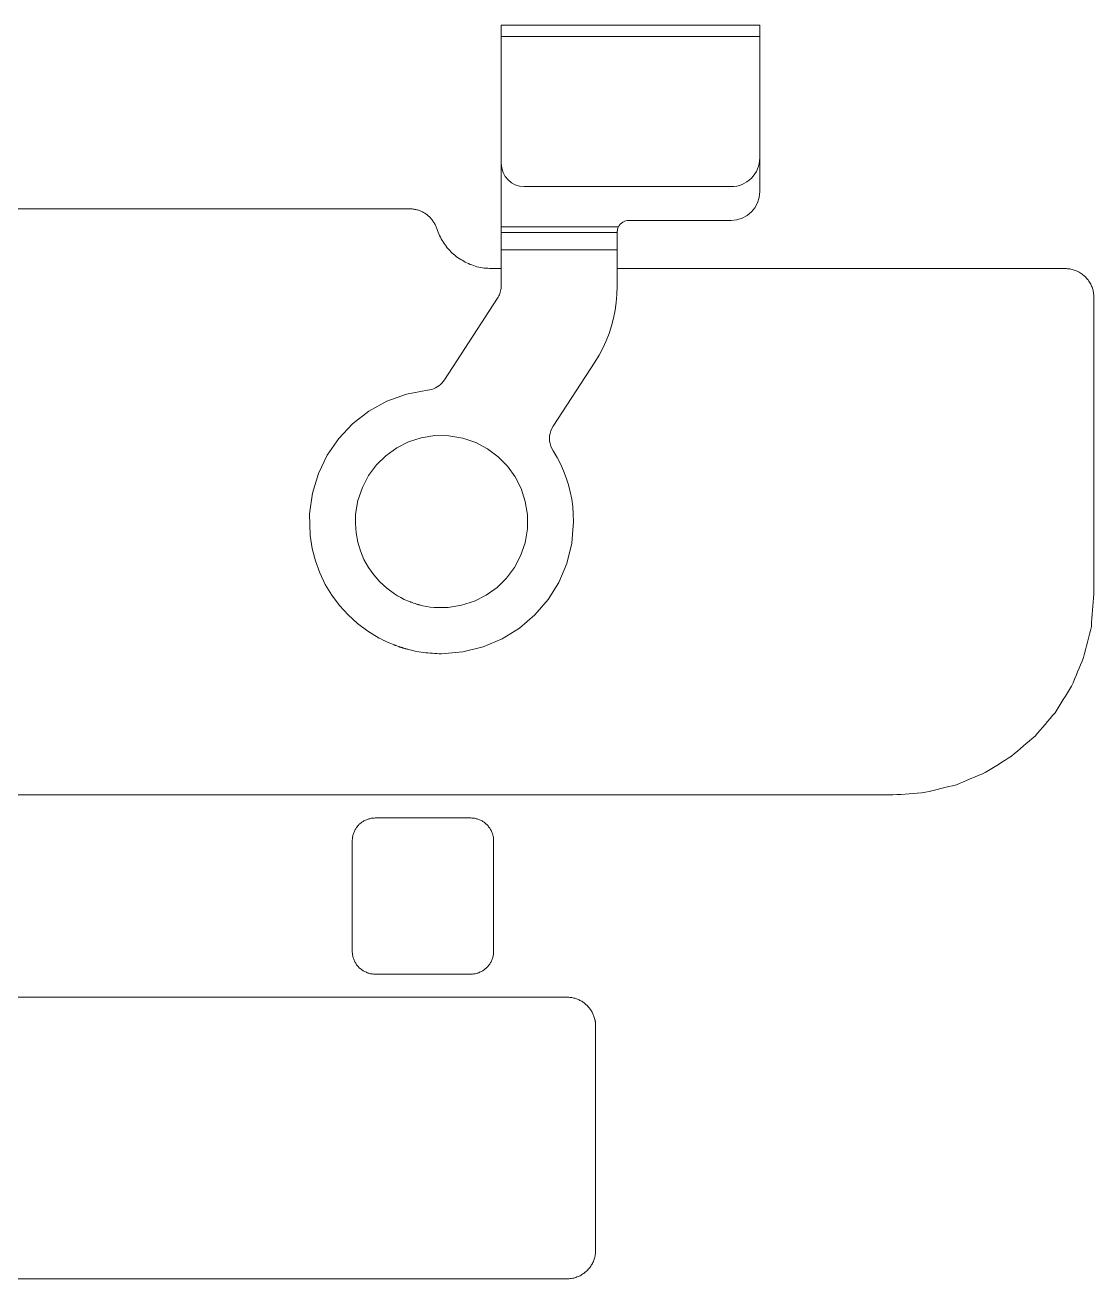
# Model space of a CAD drawing. Header units: millimetres. Extents: x 1863 to 2194, y 977 to 1295.
# Drawn here: x 2052.95 to 2062.25, y 1216.83 to 1227.75 of the extents above; entities that cross this region are included whole.
import ezdxf

# ---------------------------------------------------------------- set-up
doc = ezdxf.new("R2010")
doc.units = ezdxf.units.MM
doc.layers.add('2', color=7, linetype='Continuous', true_color=0xffffff)

msp = doc.modelspace()

# ---------------------------------------------------------------- linework, layer by layer
at = {"layer": '2', "color": 35, "linetype": 'Continuous', "lineweight": 18}
for p, q in [((2057.093, 1227.745), (2059.343, 1227.745)), ((2057.093, 1227.745), (2057.093, 1225.476)), ((2059.343, 1227.745), (2059.343, 1226.295)), ((2059.343, 1227.645), (2057.093, 1227.645)), ((2059.093, 1226.339), (2057.293, 1226.339)), ((2059.093, 1226.045), (2058.203, 1226.045)), ((2058.113, 1225.989), (2057.093, 1225.989)), ((2057.093, 1225.939), (2058.103, 1225.939)), ((2058.103, 1225.945), (2058.103, 1225.789)), ((2058.102, 1225.471), (2058.102, 1225.789)), ((2057.089, 1225.442), (2057.091, 1225.453)), ((2057.092, 1225.465), (2057.091, 1225.453)), ((2057.093, 1225.476), (2057.092, 1225.465)), ((2058.102, 1225.471), (2058.1, 1225.401)), ((2056.598, 1224.656), (2057.06, 1225.367)), ((2057.06, 1225.367), (2057.066, 1225.377)), ((2057.066, 1225.377), (2057.071, 1225.387)), ((2057.071, 1225.387), (2057.076, 1225.398)), ((2057.076, 1225.398), (2057.08, 1225.409)), ((2057.08, 1225.409), (2057.084, 1225.419)), ((2057.087, 1225.431), (2057.084, 1225.419)), ((2057.087, 1225.431), (2057.089, 1225.442)), ((2058.1, 1225.401), (2058.094, 1225.331)), ((2058.07, 1225.194), (2058.084, 1225.262)), ((2058.094, 1225.331), (2058.084, 1225.262)), ((2058.031, 1225.061), (2058.052, 1225.127)), ((2058.07, 1225.194), (2058.052, 1225.127)), ((2058.031, 1225.061), (2058.005, 1224.996)), ((2057.976, 1224.933), (2057.944, 1224.871)), ((2058.005, 1224.996), (2057.976, 1224.933)), ((2057.907, 1224.811), (2057.545, 1224.254)), ((2057.907, 1224.811), (2057.944, 1224.871)), ((2056.504, 1224.579), (2056.487, 1224.573)), ((2056.504, 1224.579), (2056.52, 1224.586)), ((2056.535, 1224.595), (2056.52, 1224.586)), ((2056.535, 1224.595), (2056.55, 1224.605)), ((2056.564, 1224.616), (2056.55, 1224.605)), ((2056.576, 1224.628), (2056.564, 1224.616)), ((2056.576, 1224.628), (2056.588, 1224.642)), ((2056.598, 1224.656), (2056.588, 1224.642)), ((2055.94, 1224.383), (2056.096, 1224.47)), ((2056.268, 1224.532), (2056.096, 1224.47)), ((2056.268, 1224.532), (2056.452, 1224.566)), ((2056.452, 1224.566), (2056.47, 1224.569)), ((2056.487, 1224.573), (2056.47, 1224.569)), ((2055.94, 1224.383), (2055.799, 1224.275)), ((2055.799, 1224.275), (2055.678, 1224.146)), ((2057.533, 1224.234), (2057.545, 1224.254)), ((2055.578, 1224.001), (2055.678, 1224.146)), ((2056.286, 1224.116), (2056.397, 1224.152)), ((2056.397, 1224.152), (2056.514, 1224.171)), ((2056.637, 1224.17), (2056.514, 1224.171)), ((2056.637, 1224.17), (2056.757, 1224.15)), ((2056.87, 1224.112), (2056.757, 1224.15)), ((2057.514, 1224.169), (2057.513, 1224.146)), ((2057.514, 1224.124), (2057.513, 1224.146)), ((2057.514, 1224.169), (2057.518, 1224.191)), ((2057.518, 1224.191), (2057.524, 1224.213)), ((2057.533, 1224.234), (2057.524, 1224.213)), ((2056.089, 1223.996), (2056.183, 1224.064)), ((2056.286, 1224.116), (2056.183, 1224.064)), ((2056.973, 1224.057), (2056.87, 1224.112)), ((2056.973, 1224.057), (2057.066, 1223.988)), ((2057.514, 1224.124), (2057.518, 1224.102)), ((2057.518, 1224.102), (2057.524, 1224.08)), ((2057.524, 1224.08), (2057.533, 1224.059)), ((2057.533, 1224.059), (2057.544, 1224.038)), ((2057.544, 1224.038), (2057.578, 1223.982)), ((2055.578, 1224.001), (2055.501, 1223.841)), ((2056.007, 1223.916), (2056.089, 1223.996)), ((2057.146, 1223.906), (2057.066, 1223.988)), ((2057.607, 1223.925), (2057.578, 1223.982)), ((2057.634, 1223.865), (2057.607, 1223.925)), ((2055.501, 1223.841), (2055.449, 1223.67)), ((2055.884, 1223.72), (2055.938, 1223.823)), ((2056.007, 1223.916), (2055.938, 1223.823)), ((2057.146, 1223.906), (2057.214, 1223.813)), ((2057.214, 1223.813), (2057.266, 1223.71)), ((2057.657, 1223.805), (2057.634, 1223.865)), ((2055.845, 1223.607), (2055.884, 1223.72)), ((2057.302, 1223.599), (2057.266, 1223.71)), ((2057.677, 1223.743), (2057.657, 1223.805)), ((2057.677, 1223.743), (2057.693, 1223.681)), ((2055.449, 1223.67), (2055.424, 1223.489)), ((2055.825, 1223.487), (2055.845, 1223.607)), ((2057.302, 1223.599), (2057.32, 1223.481)), ((2057.706, 1223.617), (2057.693, 1223.681)), ((2057.706, 1223.617), (2057.715, 1223.553)), ((2055.429, 1223.302), (2055.424, 1223.489)), ((2055.825, 1223.487), (2055.823, 1223.405)), ((2057.715, 1223.553), (2057.72, 1223.488)), ((2057.722, 1223.423), (2057.72, 1223.488)), ((2055.823, 1223.405), (2055.829, 1223.324)), ((2057.32, 1223.359), (2057.32, 1223.481)), ((2057.722, 1223.423), (2057.707, 1223.236)), ((2055.429, 1223.302), (2055.446, 1223.19)), ((2055.844, 1223.244), (2055.829, 1223.324)), ((2057.32, 1223.359), (2057.3, 1223.239)), ((2055.446, 1223.19), (2055.475, 1223.081)), ((2055.867, 1223.168), (2055.844, 1223.244)), ((2055.867, 1223.168), (2055.898, 1223.094)), ((2057.3, 1223.239), (2057.261, 1223.126)), ((2057.664, 1223.059), (2057.707, 1223.236)), ((2055.475, 1223.081), (2055.513, 1222.976)), ((2055.898, 1223.094), (2055.937, 1223.024)), ((2057.207, 1223.023), (2057.261, 1223.126)), ((2057.664, 1223.059), (2057.594, 1222.894)), ((2055.561, 1222.876), (2055.513, 1222.976)), ((2055.983, 1222.959), (2055.937, 1223.024)), ((2056.036, 1222.898), (2055.983, 1222.959)), ((2057.138, 1222.93), (2057.207, 1223.023)), ((2055.618, 1222.781), (2055.561, 1222.876)), ((2056.036, 1222.898), (2056.096, 1222.843)), ((2056.163, 1222.795), (2056.096, 1222.843)), ((2057.056, 1222.849), (2056.962, 1222.782)), ((2057.138, 1222.93), (2057.056, 1222.849)), ((2057.5, 1222.744), (2057.594, 1222.894)), ((2055.618, 1222.781), (2055.685, 1222.692)), ((2056.163, 1222.795), (2056.191, 1222.777)), ((2056.22, 1222.761), (2056.191, 1222.777)), ((2056.234, 1222.754), (2056.22, 1222.761)), ((2056.234, 1222.754), (2056.248, 1222.746)), ((2056.262, 1222.74), (2056.248, 1222.746)), ((2056.262, 1222.74), (2056.276, 1222.734)), ((2056.276, 1222.734), (2056.3, 1222.724)), ((2056.748, 1222.694), (2056.859, 1222.73)), ((2056.859, 1222.73), (2056.962, 1222.782)), ((2057.385, 1222.61), (2057.5, 1222.744)), ((2055.759, 1222.61), (2055.685, 1222.692)), ((2055.842, 1222.535), (2055.759, 1222.61)), ((2056.322, 1222.716), (2056.328, 1222.714)), ((2056.342, 1222.709), (2056.328, 1222.714)), ((2056.342, 1222.709), (2056.356, 1222.705)), ((2056.411, 1222.69), (2056.382, 1222.698)), ((2056.443, 1222.684), (2056.411, 1222.69)), ((2056.443, 1222.684), (2056.475, 1222.679)), ((2056.508, 1222.676), (2056.475, 1222.679)), ((2056.508, 1222.676), (2056.631, 1222.675)), ((2056.748, 1222.694), (2056.631, 1222.675)), ((2057.385, 1222.61), (2057.251, 1222.495)), ((2055.842, 1222.535), (2055.932, 1222.468)), ((2056.03, 1222.409), (2055.932, 1222.468)), ((2056.03, 1222.409), (2056.045, 1222.401)), ((2056.045, 1222.401), (2056.075, 1222.386)), ((2056.936, 1222.332), (2057.101, 1222.401)), ((2057.101, 1222.401), (2057.251, 1222.495)), ((2056.145, 1222.355), (2056.118, 1222.367)), ((2056.158, 1222.35), (2056.145, 1222.355)), ((2056.198, 1222.336), (2056.184, 1222.34)), ((2056.296, 1222.307), (2056.28, 1222.311)), ((2056.296, 1222.307), (2056.311, 1222.303)), ((2056.343, 1222.296), (2056.311, 1222.303)), ((2056.376, 1222.29), (2056.343, 1222.296)), ((2056.376, 1222.29), (2056.396, 1222.287)), ((2056.396, 1222.287), (2056.415, 1222.284)), ((2056.415, 1222.284), (2056.435, 1222.281)), ((2056.572, 1222.273), (2056.759, 1222.288)), ((2056.936, 1222.332), (2056.759, 1222.288)), ((2056.454, 1222.279), (2056.435, 1222.281)), ((2056.474, 1222.277), (2056.454, 1222.279)), ((2056.493, 1222.276), (2056.474, 1222.277)), ((2056.493, 1222.276), (2056.513, 1222.275)), ((2056.533, 1222.274), (2056.513, 1222.275)), ((2056.533, 1222.274), (2056.552, 1222.273)), ((2056.572, 1222.273), (2056.552, 1222.273))]:
    msp.add_line(p, q, dxfattribs=at)
for centre, radius, start, end in [((2057.293, 1226.539), 0.2, 180, 270), ((2059.093, 1226.589), 0.25, 269.999, 0), ((2059.093, 1226.295), 0.25, 270, 0), ((2058.203, 1225.945), 0.1, 90, 154.0427)]:
    msp.add_arc(centre, radius, start, end, dxfattribs=at)
for points, degree in [([(2051.251, 1226.146), (2056.294, 1226.146)], 1), ([(2056.294, 1226.146), (2056.305, 1226.145), (2056.315, 1226.145), (2056.326, 1226.144)], 3), ([(2056.326, 1226.144), (2056.337, 1226.142), (2056.347, 1226.14), (2056.357, 1226.138)], 3), ([(2056.357, 1226.138), (2056.367, 1226.135), (2056.377, 1226.131), (2056.387, 1226.128)], 3), ([(2056.387, 1226.128), (2056.396, 1226.124), (2056.406, 1226.119), (2056.415, 1226.115)], 3), ([(2056.415, 1226.115), (2056.424, 1226.109), (2056.432, 1226.104), (2056.441, 1226.098)], 3), ([(2056.441, 1226.098), (2056.449, 1226.091), (2056.457, 1226.085), (2056.465, 1226.078)], 3), ([(2056.465, 1226.078), (2056.472, 1226.071), (2056.479, 1226.063), (2056.486, 1226.056)], 3), ([(2056.486, 1226.056), (2056.492, 1226.047), (2056.498, 1226.039), (2056.504, 1226.03)], 3), ([(2056.504, 1226.03), (2056.51, 1226.021), (2056.515, 1226.012), (2056.52, 1226.003)], 3), ([(2056.52, 1226.003), (2056.524, 1225.993), (2056.528, 1225.983), (2056.532, 1225.973)], 3), ([(2056.532, 1225.973), (2056.539, 1225.953), (2056.547, 1225.933), (2056.555, 1225.913)], 3), ([(2056.555, 1225.913), (2056.565, 1225.894), (2056.576, 1225.876), (2056.586, 1225.857)], 3), ([(2056.586, 1225.857), (2056.598, 1225.84), (2056.61, 1225.824), (2056.623, 1225.807)], 3), ([(2056.623, 1225.807), (2056.637, 1225.792), (2056.651, 1225.776), (2056.665, 1225.761)], 3), ([(2058.102, 1225.789), (2057.093, 1225.789)], 1), ([(2056.665, 1225.761), (2056.681, 1225.748), (2056.697, 1225.735), (2056.713, 1225.722)], 3), ([(2056.713, 1225.722), (2056.731, 1225.711), (2056.748, 1225.7), (2056.766, 1225.689)], 3), ([(2056.766, 1225.689), (2056.784, 1225.68), (2056.803, 1225.671), (2056.822, 1225.662)], 3), ([(2056.822, 1225.662), (2056.842, 1225.655), (2056.862, 1225.649), (2056.881, 1225.642)], 3), ([(2056.881, 1225.642), (2056.902, 1225.638), (2056.923, 1225.634), (2056.944, 1225.63)], 3), ([(2056.944, 1225.63), (2056.965, 1225.629), (2056.986, 1225.627), (2057.008, 1225.626)], 3), ([(2057.008, 1225.626), (2057.093, 1225.626)], 1), ([(2058.103, 1225.626), (2062.002, 1225.626)], 1), ([(2062.002, 1225.626), (2062.015, 1225.625), (2062.029, 1225.624), (2062.042, 1225.623)], 3), ([(2062.042, 1225.623), (2062.055, 1225.62), (2062.068, 1225.617), (2062.081, 1225.613)], 3), ([(2062.081, 1225.613), (2062.092, 1225.608), (2062.104, 1225.603), (2062.116, 1225.598)], 3), ([(2062.116, 1225.598), (2062.127, 1225.591), (2062.138, 1225.585), (2062.149, 1225.578)], 3), ([(2062.149, 1225.578), (2062.159, 1225.57), (2062.168, 1225.561), (2062.178, 1225.553)], 3), ([(2062.178, 1225.553), (2062.187, 1225.543), (2062.195, 1225.533), (2062.203, 1225.524)], 3), ([(2062.203, 1225.524), (2062.21, 1225.513), (2062.217, 1225.502), (2062.224, 1225.491)], 3), ([(2062.224, 1225.491), (2062.229, 1225.479), (2062.234, 1225.467), (2062.239, 1225.455)], 3), ([(2062.239, 1225.455), (2062.242, 1225.442), (2062.245, 1225.429), (2062.248, 1225.417)], 3), ([(2062.248, 1225.417), (2062.249, 1225.403), (2062.25, 1225.39), (2062.251, 1225.376)], 3), ([(2062.251, 1225.376), (2062.251, 1222.793)], 1), ([(2062.251, 1222.793), (2062.244, 1222.698), (2062.236, 1222.604), (2062.229, 1222.509)], 3), ([(2062.229, 1222.509), (2062.206, 1222.419), (2062.184, 1222.33), (2062.162, 1222.24)], 3), ([(2062.162, 1222.24), (2062.127, 1222.156), (2062.092, 1222.072), (2062.056, 1221.989)], 3), ([(2062.056, 1221.989), (2062.009, 1221.912), (2061.961, 1221.836), (2061.914, 1221.759)], 3), ([(2061.914, 1221.759), (2061.856, 1221.691), (2061.797, 1221.623), (2061.739, 1221.555)], 3), ([(2061.739, 1221.555), (2061.671, 1221.497), (2061.603, 1221.439), (2061.535, 1221.381)], 3), ([(2061.535, 1221.381), (2061.459, 1221.333), (2061.382, 1221.286), (2061.306, 1221.238)], 3), ([(2061.306, 1221.238), (2061.222, 1221.203), (2061.138, 1221.167), (2061.055, 1221.132)], 3), ([(2061.055, 1221.132), (2060.965, 1221.11), (2060.875, 1221.088), (2060.785, 1221.066)], 3), ([(2053.105, 1221.043), (2052.659, 1221.043)], 1), ([(2053.551, 1221.043), (2053.105, 1221.043)], 1), ([(2055.422, 1221.043), (2053.551, 1221.043)], 1), ([(2055.559, 1221.043), (2055.422, 1221.043)], 1), ([(2055.695, 1221.043), (2055.559, 1221.043)], 1), ([(2057.914, 1221.043), (2055.695, 1221.043)], 1), ([(2060.501, 1221.043), (2057.914, 1221.043)], 1), ([(2060.785, 1221.066), (2060.691, 1221.058), (2060.596, 1221.05), (2060.501, 1221.043)], 3), ([(2055.818, 1220.735), (2055.823, 1220.744), (2055.829, 1220.752), (2055.834, 1220.761)], 3), ([(2055.834, 1220.761), (2055.841, 1220.769), (2055.848, 1220.777), (2055.854, 1220.785)], 3), ([(2055.854, 1220.785), (2055.862, 1220.791), (2055.87, 1220.798), (2055.878, 1220.805)], 3), ([(2055.878, 1220.805), (2055.886, 1220.81), (2055.895, 1220.815), (2055.904, 1220.821)], 3), ([(2055.904, 1220.821), (2055.914, 1220.825), (2055.923, 1220.829), (2055.933, 1220.833)], 3), ([(2055.933, 1220.833), (2055.943, 1220.835), (2055.953, 1220.838), (2055.964, 1220.84)], 3), ([(2055.964, 1220.84), (2055.974, 1220.841), (2055.985, 1220.842), (2055.996, 1220.843)], 3), ([(2055.996, 1220.843), (2056.827, 1220.843)], 1), ([(2056.827, 1220.843), (2056.838, 1220.842), (2056.849, 1220.841), (2056.859, 1220.84)], 3), ([(2056.859, 1220.84), (2056.87, 1220.838), (2056.88, 1220.835), (2056.89, 1220.833)], 3), ([(2056.89, 1220.833), (2056.9, 1220.829), (2056.909, 1220.825), (2056.919, 1220.821)], 3), ([(2056.919, 1220.821), (2056.928, 1220.815), (2056.936, 1220.81), (2056.945, 1220.805)], 3), ([(2056.945, 1220.805), (2056.953, 1220.798), (2056.96, 1220.791), (2056.968, 1220.785)], 3), ([(2056.968, 1220.785), (2056.975, 1220.777), (2056.981, 1220.769), (2056.988, 1220.761)], 3), ([(2056.988, 1220.761), (2056.993, 1220.752), (2056.999, 1220.744), (2057.004, 1220.735)], 3), ([(2055.796, 1220.643), (2055.796, 1220.654), (2055.797, 1220.665), (2055.798, 1220.676)], 3), ([(2055.798, 1220.676), (2055.801, 1220.686), (2055.803, 1220.696), (2055.806, 1220.706)], 3), ([(2055.806, 1220.706), (2055.81, 1220.716), (2055.814, 1220.725), (2055.818, 1220.735)], 3), ([(2057.004, 1220.735), (2057.008, 1220.725), (2057.012, 1220.716), (2057.016, 1220.706)], 3), ([(2057.016, 1220.706), (2057.019, 1220.696), (2057.021, 1220.686), (2057.024, 1220.676)], 3), ([(2057.024, 1220.676), (2057.025, 1220.665), (2057.026, 1220.654), (2057.026, 1220.643)], 3), ([(2055.796, 1219.683), (2055.796, 1220.643)], 1), ([(2057.026, 1220.643), (2057.026, 1219.683)], 1), ([(2055.798, 1219.65), (2055.797, 1219.661), (2055.796, 1219.672), (2055.796, 1219.683)], 3), ([(2057.026, 1219.683), (2057.026, 1219.672), (2057.025, 1219.661), (2057.024, 1219.65)], 3), ([(2055.806, 1219.62), (2055.803, 1219.63), (2055.801, 1219.64), (2055.798, 1219.65)], 3), ([(2055.818, 1219.591), (2055.814, 1219.6), (2055.81, 1219.61), (2055.806, 1219.62)], 3), ([(2055.834, 1219.565), (2055.829, 1219.573), (2055.823, 1219.582), (2055.818, 1219.591)], 3), ([(2055.854, 1219.541), (2055.848, 1219.549), (2055.841, 1219.557), (2055.834, 1219.565)], 3), ([(2056.988, 1219.565), (2056.981, 1219.557), (2056.975, 1219.549), (2056.968, 1219.541)], 3), ([(2057.004, 1219.591), (2056.999, 1219.582), (2056.993, 1219.573), (2056.988, 1219.565)], 3), ([(2057.016, 1219.62), (2057.012, 1219.61), (2057.008, 1219.6), (2057.004, 1219.591)], 3), ([(2057.024, 1219.65), (2057.021, 1219.64), (2057.019, 1219.63), (2057.016, 1219.62)], 3), ([(2055.878, 1219.521), (2055.87, 1219.528), (2055.862, 1219.535), (2055.854, 1219.541)], 3), ([(2055.904, 1219.505), (2055.895, 1219.511), (2055.886, 1219.516), (2055.878, 1219.521)], 3), ([(2055.933, 1219.493), (2055.923, 1219.497), (2055.914, 1219.501), (2055.904, 1219.505)], 3), ([(2055.964, 1219.485), (2055.953, 1219.488), (2055.943, 1219.491), (2055.933, 1219.493)], 3), ([(2055.996, 1219.483), (2055.985, 1219.484), (2055.974, 1219.485), (2055.964, 1219.485)], 3), ([(2056.827, 1219.483), (2055.996, 1219.483)], 1), ([(2056.859, 1219.485), (2056.849, 1219.485), (2056.838, 1219.484), (2056.827, 1219.483)], 3), ([(2056.89, 1219.493), (2056.88, 1219.491), (2056.87, 1219.488), (2056.859, 1219.485)], 3), ([(2056.919, 1219.505), (2056.909, 1219.501), (2056.9, 1219.497), (2056.89, 1219.493)], 3), ([(2056.945, 1219.521), (2056.936, 1219.516), (2056.928, 1219.511), (2056.919, 1219.505)], 3), ([(2056.968, 1219.541), (2056.96, 1219.535), (2056.953, 1219.528), (2056.945, 1219.521)], 3), ([(2052.659, 1219.282), (2053.105, 1219.282)], 1), ([(2053.105, 1219.282), (2053.551, 1219.282)], 1), ([(2053.551, 1219.282), (2055.422, 1219.282)], 1), ([(2055.422, 1219.282), (2055.559, 1219.282)], 1), ([(2055.559, 1219.282), (2055.695, 1219.282)], 1), ([(2055.695, 1219.282), (2057.665, 1219.282)], 1), ([(2057.665, 1219.282), (2057.676, 1219.282), (2057.687, 1219.281), (2057.699, 1219.28)], 3), ([(2057.699, 1219.28), (2057.71, 1219.278), (2057.721, 1219.276), (2057.732, 1219.273)], 3), ([(2057.732, 1219.273), (2057.742, 1219.27), (2057.753, 1219.266), (2057.763, 1219.262)], 3), ([(2057.763, 1219.262), (2057.773, 1219.257), (2057.783, 1219.252), (2057.793, 1219.247)], 3), ([(2057.793, 1219.247), (2057.802, 1219.241), (2057.811, 1219.235), (2057.82, 1219.228)], 3), ([(2057.82, 1219.228), (2057.828, 1219.221), (2057.836, 1219.214), (2057.844, 1219.206)], 3), ([(2057.844, 1219.206), (2057.851, 1219.198), (2057.858, 1219.189), (2057.865, 1219.181)], 3), ([(2057.865, 1219.181), (2057.871, 1219.172), (2057.877, 1219.162), (2057.883, 1219.153)], 3), ([(2057.883, 1219.153), (2057.888, 1219.143), (2057.893, 1219.132), (2057.897, 1219.122)], 3), ([(2057.897, 1219.122), (2057.901, 1219.111), (2057.904, 1219.1), (2057.907, 1219.089)], 3), ([(2057.907, 1219.089), (2057.908, 1219.087), (2057.908, 1219.086), (2057.909, 1219.084)], 3), ([(2057.909, 1219.084), (2057.909, 1219.082), (2057.909, 1219.08), (2057.91, 1219.078)], 3), ([(2057.91, 1219.078), (2057.91, 1219.076), (2057.911, 1219.074), (2057.911, 1219.072)], 3), ([(2057.911, 1219.072), (2057.911, 1219.071), (2057.912, 1219.069), (2057.912, 1219.067)], 3), ([(2057.912, 1219.067), (2057.912, 1219.065), (2057.912, 1219.063), (2057.913, 1219.061)], 3), ([(2057.913, 1219.061), (2057.913, 1219.059), (2057.913, 1219.057), (2057.913, 1219.055)], 3), ([(2057.913, 1219.055), (2057.914, 1219.053), (2057.914, 1219.052), (2057.914, 1219.05)], 3), ([(2057.914, 1219.05), (2057.914, 1219.048), (2057.914, 1219.046), (2057.914, 1219.044)], 3), ([(2057.914, 1219.044), (2057.914, 1219.042), (2057.914, 1219.04), (2057.914, 1219.038)], 3), ([(2057.914, 1219.038), (2057.914, 1219.036), (2057.914, 1219.034), (2057.914, 1219.032)], 3), ([(2057.914, 1219.032), (2057.914, 1217.08)], 1), ([(2057.914, 1217.08), (2057.913, 1217.067), (2057.912, 1217.053), (2057.911, 1217.04)], 3), ([(2057.886, 1216.965), (2057.88, 1216.954), (2057.873, 1216.943), (2057.866, 1216.932)], 3), ([(2057.902, 1217.001), (2057.897, 1216.989), (2057.892, 1216.977), (2057.886, 1216.965)], 3), ([(2057.911, 1217.04), (2057.908, 1217.027), (2057.905, 1217.014), (2057.902, 1217.001)], 3), ([(2053.105, 1216.83), (2052.659, 1216.83)], 1), ([(2053.551, 1216.83), (2053.105, 1216.83)], 1), ([(2055.422, 1216.83), (2053.551, 1216.83)], 1), ([(2055.559, 1216.83), (2055.422, 1216.83)], 1), ([(2055.695, 1216.83), (2055.559, 1216.83)], 1), ([(2057.665, 1216.83), (2055.695, 1216.83)], 1), ([(2057.705, 1216.833), (2057.692, 1216.832), (2057.678, 1216.831), (2057.665, 1216.83)], 3), ([(2057.743, 1216.843), (2057.731, 1216.84), (2057.718, 1216.836), (2057.705, 1216.833)], 3), ([(2057.779, 1216.858), (2057.767, 1216.853), (2057.755, 1216.848), (2057.743, 1216.843)], 3), ([(2057.812, 1216.878), (2057.801, 1216.871), (2057.79, 1216.865), (2057.779, 1216.858)], 3), ([(2057.841, 1216.903), (2057.831, 1216.895), (2057.822, 1216.887), (2057.812, 1216.878)], 3), ([(2057.866, 1216.932), (2057.858, 1216.923), (2057.849, 1216.913), (2057.841, 1216.903)], 3)]:
    msp.add_open_spline(points, degree=degree, dxfattribs=at)
for points, knots in [([(2058.103, 1225.945), (2058.103, 1225.947), (2058.103, 1225.95), (2058.103, 1225.957), (2058.104, 1225.96), (2058.105, 1225.968), (2058.106, 1225.972), (2058.109, 1225.981), (2058.111, 1225.985), (2058.113, 1225.989)], [0, 0, 0, 0, 0.25, 0.25, 0.5, 0.5, 0.75, 0.75, 1, 1, 1, 1]), ([(2058.113, 1225.989), (2058.109, 1225.982), (2058.107, 1225.975), (2058.103, 1225.96), (2058.103, 1225.952), (2058.103, 1225.945)], [0, 0, 0, 0, 0.5, 0.5, 1, 1, 1, 1]), ([(2056.322, 1222.716), (2056.318, 1222.717), (2056.315, 1222.719), (2056.309, 1222.721), (2056.308, 1222.721), (2056.304, 1222.723), (2056.302, 1222.723), (2056.3, 1222.724)], [0, 0, 0, 0, 0.499994, 0.499994, 0.749997, 0.749997, 1, 1, 1, 1]), ([(2056.356, 1222.705), (2056.358, 1222.704), (2056.36, 1222.704), (2056.364, 1222.702), (2056.367, 1222.702), (2056.371, 1222.701), (2056.373, 1222.7), (2056.377, 1222.699), (2056.38, 1222.698), (2056.382, 1222.698)], [0, 0, 0, 0, 0.250009, 0.250009, 0.500018, 0.500018, 0.750007, 0.750007, 1, 1, 1, 1]), ([(2056.075, 1222.386), (2056.078, 1222.385), (2056.082, 1222.383), (2056.089, 1222.38), (2056.093, 1222.378), (2056.103, 1222.373), (2056.111, 1222.37), (2056.118, 1222.367)], [0, 0, 0, 0, 0.250002, 0.250002, 0.500006, 0.500006, 1, 1, 1, 1]), ([(2056.158, 1222.35), (2056.16, 1222.349), (2056.162, 1222.349), (2056.167, 1222.347), (2056.169, 1222.346), (2056.175, 1222.344), (2056.18, 1222.342), (2056.184, 1222.34)], [0, 0, 0, 0, 0.25, 0.25, 0.500001, 0.500001, 1, 1, 1, 1]), ([(2056.211, 1222.331), (2056.209, 1222.332), (2056.207, 1222.332), (2056.204, 1222.334), (2056.203, 1222.334), (2056.2, 1222.335), (2056.199, 1222.335), (2056.198, 1222.336)], [0, 0, 0, 0, 0.499991, 0.499991, 0.749996, 0.749996, 1, 1, 1, 1]), ([(2056.225, 1222.326), (2056.223, 1222.327), (2056.221, 1222.328), (2056.217, 1222.329), (2056.216, 1222.329), (2056.214, 1222.33), (2056.212, 1222.331), (2056.211, 1222.331)], [0, 0, 0, 0, 0.499979, 0.499979, 0.74999, 0.74999, 1, 1, 1, 1]), ([(2056.225, 1222.326), (2056.228, 1222.326), (2056.23, 1222.325), (2056.234, 1222.324), (2056.236, 1222.323), (2056.243, 1222.321), (2056.247, 1222.32), (2056.251, 1222.319)], [0, 0, 0, 0, 0.250005, 0.250005, 0.500012, 0.500012, 1, 1, 1, 1]), ([(2056.28, 1222.311), (2056.275, 1222.312), (2056.271, 1222.313), (2056.263, 1222.315), (2056.261, 1222.316), (2056.256, 1222.317), (2056.254, 1222.318), (2056.251, 1222.319)], [0, 0, 0, 0, 0.49997, 0.49997, 0.749986, 0.749986, 1, 1, 1, 1])]:
    msp.add_open_spline(points, degree=3, knots=knots, dxfattribs=at)

doc.saveas('drawing.dxf')
